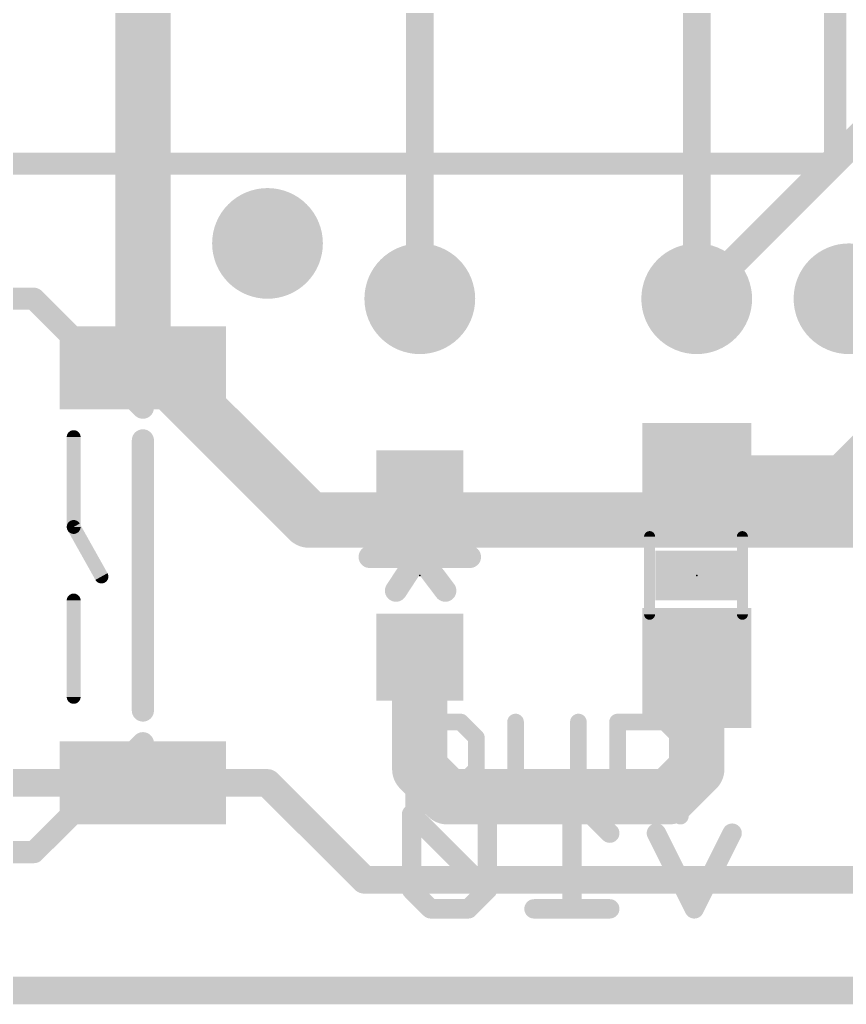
# Model space of a CAD drawing. Extents: x -20 to 87, y -17 to 53.
# Drawn here: x 9.03 to 16.61, y -0.13 to 8.91 of the extents above; entities that cross this region are included whole.
import ezdxf

# ---------------------------------------------------------------- set-up
doc = ezdxf.new("R2010")
doc.units = 0
for name, color, linetype in [('1', 12, 'CONTINUOUS'), ('16', 132, 'CONTINUOUS'), ('18', 110, 'CONTINUOUS'), ('20', 53, 'CONTINUOUS'), ('21', 41, 'CONTINUOUS'), ('23', 53, 'CONTINUOUS'), ('51', 53, 'CONTINUOUS')]:
    doc.layers.add(name, color=color, linetype=linetype)

# ---------------------------------------------------------------- blocks, each defined once
blk = doc.blocks.new('RECT')
blk.add_solid([(-0.5, -0.5), (0.5, -0.5), (-0.5, 0.5), (0.5, 0.5)])
blk = doc.blocks.new('ROUNDV')
at = {"const_width": 0.5}
blk.add_lwpolyline([(0, -0.25, 1), (0, 0.25, 1), (0, -0.25)], format="xyb", dxfattribs=at)

msp = doc.modelspace()

# ---------------------------------------------------------------- linework, layer by layer
at = {"layer": '1'}
for points, const_width in [([(12.7, 12.7), (12.7, 6.35)], 0.254), ([(15.24, 11.684), (15.24, 6.35)], 0.254), ([(16.598, 4.66), (17.78, 5.842)], 0.508), ([(15.24, 4.66), (16.598, 4.66)], 0.508), ([(12.7, 2.032), (12.7, 3.06)], 0.508), ([(15.24, 2.96), (15.24, 2.032)], 0.508), ([(12.954, 1.778), (12.7, 2.032)], 0.508), ([(15.24, 2.032), (14.986, 1.778)], 0.508), ([(5.08, 1.905), (10.16, 1.905)], 0.254), ([(10.16, 1.905), (11.303, 1.905)], 0.254), ([(11.303, 1.905), (12.192, 1.016)], 0.254), ([(14.986, 1.778), (12.954, 1.778)], 0.508), ([(12.192, 1.016), (24.13, 1.016)], 0.254), ([(57.15, 0), (2.54, 0)], 0.254)]:
    msp.add_lwpolyline(points, dxfattribs=dict(at, const_width=const_width))
for points, const_width in [([(12.6365, 6.35, 1), (12.7635, 6.35)], 0.127), ([(15.1765, 6.35, 1), (15.3035, 6.35)], 0.127), ([(15.24, 4.787, 1), (15.24, 4.533)], 0.254), ([(16.598, 4.533, 1), (16.598, 4.787)], 0.254), ([(16.5082, 4.7498, 1), (16.6878, 4.5702)], 0.254), ([(12.827, 3.06, 1), (12.573, 3.06)], 0.254), ([(15.367, 2.96, 1), (15.113, 2.96)], 0.254), ([(12.7898, 2.1218, 1), (12.6102, 1.9422)], 0.254), ([(15.3298, 1.9422, 1), (15.1502, 2.1218)], 0.254), ([(12.573, 2.032, 1), (12.827, 2.032)], 0.254), ([(15.113, 2.032, 1), (15.367, 2.032)], 0.254), ([(10.16, 1.9685, 1), (10.16, 1.8415)], 0.127), ([(10.16, 1.8415, 1), (10.16, 1.9685)], 0.127), ([(11.3479, 1.9499, 1), (11.2581, 1.8601)], 0.127), ([(11.303, 1.8415, 1), (11.303, 1.9685)], 0.127), ([(12.954, 1.905, 1), (12.954, 1.651)], 0.254), ([(12.8642, 1.6882, 1), (13.0438, 1.8678)], 0.254), ([(14.8962, 1.8678, 1), (15.0758, 1.6882)], 0.254), ([(14.986, 1.651, 1), (14.986, 1.905)], 0.254), ([(12.192, 1.0795, 1), (12.192, 0.9525)], 0.127), ([(12.1471, 0.9711, 1), (12.2369, 1.0609)], 0.127)]:
    msp.add_lwpolyline(points, format="xyb", dxfattribs=dict(at, const_width=const_width))
at = {"layer": '16'}
for points, const_width in [([(10.16, 25.4), (10.16, 5.842)], 0.508), ([(12.7, 6.35), (12.7, 19.558)], 0.254), ([(15.24, 6.35), (16.764, 7.874)], 0.254), ([(10.16, 5.842), (11.684, 4.318)], 0.508), ([(11.684, 4.318), (35.052, 4.318)], 0.508), ([(12.7986, 1.7916), (12.6249, 1.6179)], 0.1778), ([(13.1461, 1.7916), (12.7986, 1.7916)], 0.1778), ([(13.3198, 1.6179), (13.1461, 1.7916)], 0.1778), ([(14.4424, 1.4442), (14.095, 1.7916)], 0.1778), ([(14.095, 1.7916), (14.095, 0.7493)], 0.1778), ([(12.6249, 1.6179), (12.6249, 0.923)], 0.1778), ([(13.3198, 0.923), (12.6249, 1.6179)], 0.1778), ([(13.3198, 0.923), (13.3198, 1.6179)], 0.1778), ([(15.2176, 0.7493), (14.8702, 1.4442)], 0.1778), ([(15.565, 1.4442), (15.2176, 0.7493)], 0.1778), ([(12.6249, 0.923), (12.7986, 0.7493)], 0.1778), ([(13.1461, 0.7493), (13.3198, 0.923)], 0.1778), ([(12.7986, 0.7493), (13.1461, 0.7493)], 0.1778), ([(14.4424, 0.7493), (13.7476, 0.7493)], 0.1778), ([(57.15, 0), (2.54, 0)], 0.254)]:
    msp.add_lwpolyline(points, dxfattribs=dict(at, const_width=const_width))
for points, const_width in [([(15.1951, 6.3949, 1), (15.2849, 6.3051)], 0.127), ([(12.6365, 6.35, 1), (12.7635, 6.35)], 0.127), ([(10.2498, 5.9318, 1), (10.0702, 5.7522)], 0.254), ([(10.033, 5.842, 1), (10.287, 5.842)], 0.254), ([(11.684, 4.445, 1), (11.684, 4.191)], 0.254), ([(11.5942, 4.2282, 1), (11.7738, 4.4078)], 0.254), ([(12.7986, 1.836, 1), (12.7986, 1.7471)], 0.0889), ([(12.8301, 1.7602, 1), (12.7672, 1.823)], 0.0889), ([(13.1775, 1.823, 1), (13.1146, 1.7602)], 0.0889), ([(13.1461, 1.7471, 1), (13.1461, 1.836)], 0.0889), ([(14.1264, 1.823, 1), (14.0636, 1.7602)], 0.0889), ([(14.1394, 1.7916, 1), (14.0505, 1.7916)], 0.0889), ([(12.6564, 1.6493, 1), (12.5935, 1.5864)], 0.0889), ([(12.5935, 1.6493, 1), (12.6564, 1.5864)], 0.0889), ([(12.6694, 1.6179, 1), (12.5805, 1.6179)], 0.0889), ([(13.3642, 1.6179, 1), (13.2753, 1.6179)], 0.0889), ([(13.2884, 1.5864, 1), (13.3512, 1.6493)], 0.0889), ([(14.411, 1.4127, 1), (14.4738, 1.4756)], 0.0889), ([(14.9099, 1.464, 1), (14.8304, 1.4243)], 0.0889), ([(15.6048, 1.4243, 1), (15.5253, 1.464)], 0.0889), ([(12.6564, 0.9544, 1), (12.5935, 0.8916)], 0.0889), ([(13.3512, 0.8916, 1), (13.2884, 0.9544)], 0.0889), ([(13.2884, 0.8916, 1), (13.3512, 0.9544)], 0.0889), ([(12.5805, 0.923, 1), (12.6694, 0.923)], 0.0889), ([(13.2753, 0.923, 1), (13.3642, 0.923)], 0.0889), ([(12.7986, 0.7938, 1), (12.7986, 0.7049)], 0.0889), ([(12.7672, 0.7179, 1), (12.8301, 0.7807)], 0.0889), ([(13.1146, 0.7807, 1), (13.1775, 0.7179)], 0.0889), ([(13.1461, 0.7049, 1), (13.1461, 0.7938)], 0.0889), ([(13.7476, 0.7938, 1), (13.7476, 0.7049)], 0.0889), ([(14.4424, 0.7049, 1), (14.4424, 0.7938)], 0.0889), ([(15.1778, 0.7692, 1), (15.2574, 0.7294)], 0.0889), ([(15.1778, 0.7294, 1), (15.2574, 0.7692)], 0.0889), ([(14.0505, 0.7493, 1), (14.1394, 0.7493)], 0.0889)]:
    msp.add_lwpolyline(points, format="xyb", dxfattribs=dict(at, const_width=const_width))
at = {"layer": '20', "const_width": 0.2032}
msp.add_lwpolyline([(57.15, 0), (2.54, 0)], dxfattribs=at)
at = {"layer": '21'}
for points, const_width in [([(16.51, 7.59), (16.51, 12.49)], 0.2032), ([(16.51, 7.59), (3.31, 7.59)], 0.2032), ([(6.08, 6.35), (9.16, 6.35)], 0.2032), ([(10.16, 5.05), (10.16, 2.57)], 0.2032), ([(12.24, 3.98), (12.7, 3.98)], 0.2032), ([(13.16, 3.98), (12.7, 3.98)], 0.2032), ([(12.7, 3.98), (12.9338, 3.67)], 0.2032), ([(12.6746, 3.9646), (12.4816, 3.67)], 0.2032), ([(12.6429, 1.6002), (12.6429, 2.4645)], 0.1524), ([(12.6429, 2.4645), (13.0751, 2.4645)], 0.1524), ([(13.0751, 2.4645), (13.2191, 2.3205)], 0.1524), ([(13.5784, 2.4645), (13.5784, 1.6002)], 0.1524), ([(14.1547, 1.6002), (14.1547, 2.4645)], 0.1524), ([(14.514, 1.6002), (14.514, 2.4645)], 0.1524), ([(14.514, 2.4645), (14.9461, 2.4645)], 0.1524), ([(14.9461, 2.4645), (15.0902, 2.3205)], 0.1524), ([(13.2191, 2.3205), (13.2191, 2.0324)], 0.1524), ([(15.0902, 2.3205), (15.0902, 2.0324)], 0.1524), ([(13.2191, 2.0324), (13.0751, 1.8883)], 0.1524), ([(15.0902, 2.0324), (14.9461, 1.8883)], 0.1524), ([(13.0751, 1.8883), (12.6429, 1.8883)], 0.1524), ([(13.5784, 1.6002), (13.8666, 1.8883)], 0.1524), ([(13.8666, 1.8883), (14.1547, 1.6002)], 0.1524), ([(14.9461, 1.8883), (14.514, 1.8883)], 0.1524), ([(14.8021, 1.8883), (15.0902, 1.6002)], 0.1524), ([(9.16, 1.27), (6.08, 1.27)], 0.2032)]:
    msp.add_lwpolyline(points, dxfattribs=dict(at, const_width=const_width))
for points, const_width in [([(16.51, 7.5392, 1), (16.51, 7.6408)], 0.1016), ([(16.4592, 7.59, 1), (16.5608, 7.59)], 0.1016), ([(9.16, 6.2992, 1), (9.16, 6.4008)], 0.1016), ([(10.2108, 5.05, 1), (10.1092, 5.05)], 0.1016), ([(12.24, 4.0308, 1), (12.24, 3.9292)], 0.1016), ([(12.7, 4.0308, 1), (12.7, 3.9292)], 0.1016), ([(12.7406, 4.0106, 1), (12.6594, 3.9494)], 0.1016), ([(12.7, 3.9292, 1), (12.7, 4.0308)], 0.1016), ([(13.16, 3.9292, 1), (13.16, 4.0308)], 0.1016), ([(12.7171, 3.9368, 1), (12.6321, 3.9924)], 0.1016), ([(12.4391, 3.6978, 1), (12.5241, 3.6422)], 0.1016), ([(12.8932, 3.6394, 1), (12.9744, 3.7006)], 0.1016), ([(10.1092, 2.57, 1), (10.2108, 2.57)], 0.1016), ([(12.681, 2.4645, 1), (12.6048, 2.4645)], 0.0762), ([(12.6429, 2.5026, 1), (12.6429, 2.4264)], 0.0762), ([(13.102, 2.4915, 1), (13.0481, 2.4376)], 0.0762), ([(13.0751, 2.4264, 1), (13.0751, 2.5026)], 0.0762), ([(13.6165, 2.4645, 1), (13.5403, 2.4645)], 0.0762), ([(14.1928, 2.4645, 1), (14.1166, 2.4645)], 0.0762), ([(14.5521, 2.4645, 1), (14.4759, 2.4645)], 0.0762), ([(14.514, 2.5026, 1), (14.514, 2.4264)], 0.0762), ([(14.9731, 2.4915, 1), (14.9192, 2.4376)], 0.0762), ([(14.9461, 2.4264, 1), (14.9461, 2.5026)], 0.0762), ([(13.2572, 2.3205, 1), (13.181, 2.3205)], 0.0762), ([(13.1922, 2.2935, 1), (13.2461, 2.3474)], 0.0762), ([(15.1283, 2.3205, 1), (15.0521, 2.3205)], 0.0762), ([(15.0632, 2.2935, 1), (15.1171, 2.3474)], 0.0762), ([(13.2461, 2.0054, 1), (13.1922, 2.0593)], 0.0762), ([(15.1171, 2.0054, 1), (15.0632, 2.0593)], 0.0762), ([(13.181, 2.0324, 1), (13.2572, 2.0324)], 0.0762), ([(15.0521, 2.0324, 1), (15.1283, 2.0324)], 0.0762), ([(12.6429, 1.9264, 1), (12.6429, 1.8502)], 0.0762), ([(13.0481, 1.9153, 1), (13.102, 1.8614)], 0.0762), ([(13.0751, 1.8502, 1), (13.0751, 1.9264)], 0.0762), ([(13.8935, 1.9153, 1), (13.8396, 1.8614)], 0.0762), ([(13.8935, 1.8614, 1), (13.8396, 1.9153)], 0.0762), ([(14.514, 1.9264, 1), (14.514, 1.8502)], 0.0762), ([(14.829, 1.9153, 1), (14.7751, 1.8614)], 0.0762), ([(14.9192, 1.9153, 1), (14.9731, 1.8614)], 0.0762), ([(14.9461, 1.8502, 1), (14.9461, 1.9264)], 0.0762), ([(12.6048, 1.6002, 1), (12.681, 1.6002)], 0.0762), ([(13.5403, 1.6002, 1), (13.6165, 1.6002)], 0.0762), ([(13.5515, 1.6271, 1), (13.6054, 1.5733)], 0.0762), ([(14.1166, 1.6002, 1), (14.1928, 1.6002)], 0.0762), ([(14.1277, 1.5733, 1), (14.1816, 1.6271)], 0.0762), ([(14.4759, 1.6002, 1), (14.5521, 1.6002)], 0.0762), ([(15.0632, 1.5733, 1), (15.1171, 1.6271)], 0.0762), ([(9.16, 1.2192, 1), (9.16, 1.3208)], 0.1016)]:
    msp.add_lwpolyline(points, format="xyb", dxfattribs=dict(at, const_width=const_width))
at = {"layer": '23'}
for p in [(12.7, 3.81), (15.24, 3.81)]:
    msp.add_point(p, dxfattribs=at)
at = {"layer": '51'}
for points, const_width in [([(9.16, 6.35), (10.16, 5.35)], 0.2032), ([(9.525, 5.08), (9.525, 4.255)], 0.127), ([(9.525, 4.255), (9.78, 3.8)], 0.127), ([(14.808, 3.454), (14.808, 4.166)], 0.1016), ([(15.659, 3.454), (15.659, 4.166)], 0.1016), ([(9.525, 3.58), (9.525, 2.695)], 0.127), ([(10.16, 2.27), (9.16, 1.27)], 0.2032), ([(2.54, 0), (57.15, 0)], 0.254)]:
    msp.add_lwpolyline(points, dxfattribs=dict(at, const_width=const_width))
for points, const_width in [([(9.1959, 6.3859, 1), (9.1241, 6.3141)], 0.1016), ([(10.1241, 5.3141, 1), (10.1959, 5.3859)], 0.1016), ([(9.5568, 5.08, 1), (9.4932, 5.08)], 0.0635), ([(9.4932, 4.255, 1), (9.5568, 4.255)], 0.0635), ([(9.5527, 4.2705, 1), (9.4973, 4.2395)], 0.0635), ([(14.8334, 4.166, 1), (14.7826, 4.166)], 0.0508), ([(15.6844, 4.166, 1), (15.6336, 4.166)], 0.0508), ([(9.7523, 3.7845, 1), (9.8077, 3.8155)], 0.0635), ([(9.5568, 3.58, 1), (9.4932, 3.58)], 0.0635), ([(14.7826, 3.454, 1), (14.8334, 3.454)], 0.0508), ([(15.6336, 3.454, 1), (15.6844, 3.454)], 0.0508), ([(9.4932, 2.695, 1), (9.5568, 2.695)], 0.0635), ([(10.1959, 2.2341, 1), (10.1241, 2.3059)], 0.1016), ([(9.1241, 1.3059, 1), (9.1959, 1.2341)], 0.1016)]:
    msp.add_lwpolyline(points, format="xyb", dxfattribs=dict(at, const_width=const_width))

# ---------------------------------------------------------------- block references
at = {"layer": '1', "xscale": 0.762, "yscale": 1.524, "rotation": 90}
for p in [(10.16, 5.715), (10.16, 1.905)]:
    msp.add_blockref('RECT', p, dxfattribs=at)
at = {"layer": '1', "xscale": 1.1, "rotation": 90}
for p in [(15.24, 4.66), (15.24, 2.96)]:
    msp.add_blockref('RECT', p, dxfattribs=at)
at = {"layer": '1', "xscale": 0.8, "yscale": 0.8}
for p in [(12.7, 4.56), (12.7, 3.06)]:
    msp.add_blockref('RECT', p, dxfattribs=at)
at = {"layer": '18', "xscale": 1.016, "yscale": 1.016}
for p in [(11.303, 6.858), (11.303, 6.858), (12.7, 6.35), (12.7, 6.35), (15.24, 6.35), (15.24, 6.35), (16.637, 6.35), (16.637, 6.35)]:
    msp.add_blockref('ROUNDV', p, dxfattribs=at)
at = {"layer": '21', "xscale": 0.4572, "yscale": 0.762, "rotation": 90}
msp.add_blockref('RECT', (15.24, 3.81), dxfattribs=at)
at = {"layer": '51', "xscale": 0.5001, "yscale": 0.95, "rotation": 90}
for p in [(15.2349, 4.3902), (15.2349, 3.2219)]:
    msp.add_blockref('RECT', p, dxfattribs=at)

doc.saveas('drawing.dxf')
